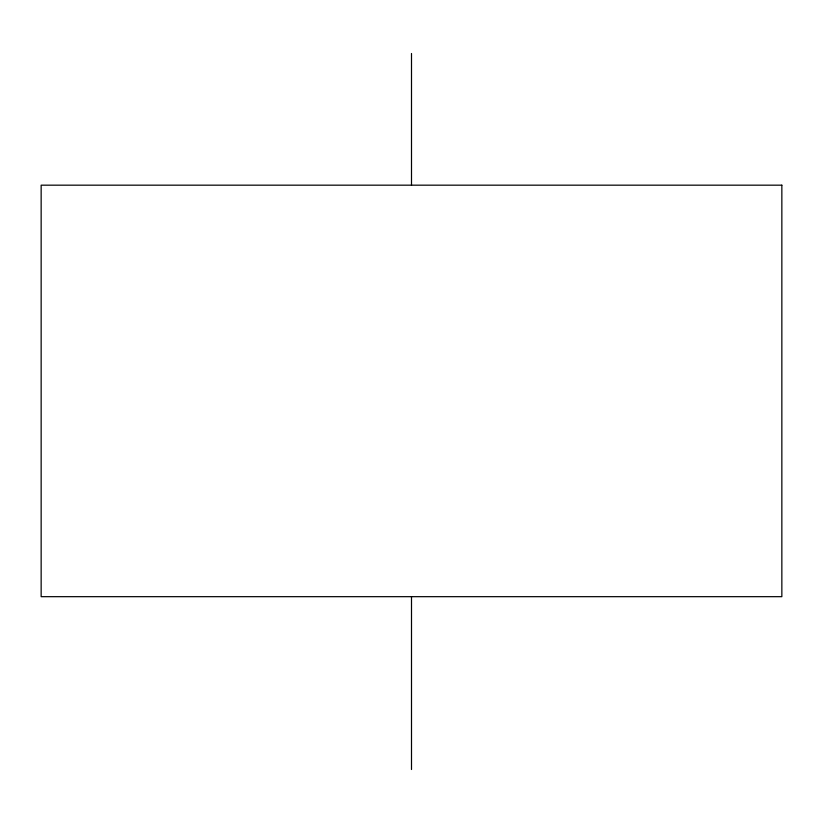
<?xml version="1.0" encoding="UTF-8"?>
<svg xmlns="http://www.w3.org/2000/svg" width="823" height="823" viewBox="0 0 823 823"><rect width="100%" height="100%" fill="white"/><g stroke="black" fill="none" stroke-linecap="round" stroke-linejoin="round"><path stroke-width="1.23" d="M411.5 53.495L411.5 185.175M411.5 596.675L411.5 769.505M781.85 185.175L41.15 185.175L41.15 596.675L781.85 596.675L781.85 185.175"/></g></svg>
